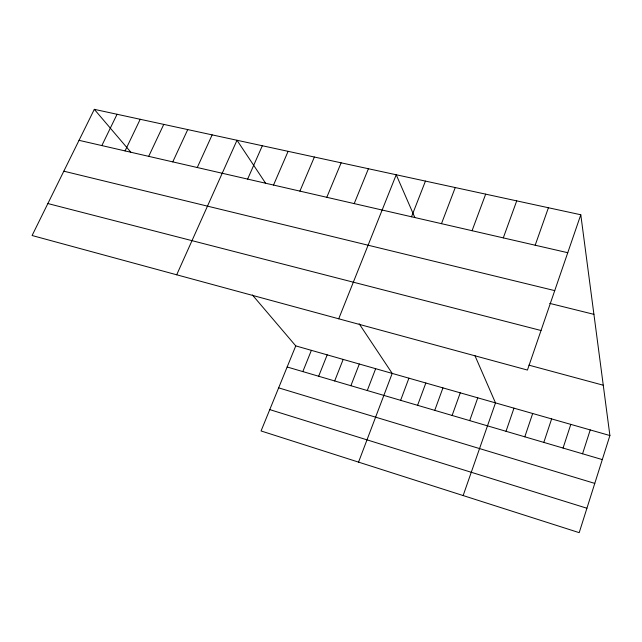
<?xml version="1.0" encoding="UTF-8"?>
<svg xmlns="http://www.w3.org/2000/svg" width="642" height="642" viewBox="0 0 642 642"><rect width="100%" height="100%" fill="white"/><g stroke="black" fill="none" stroke-linecap="round" stroke-linejoin="round"><path stroke-width="0.96" d="M580.793 214.757L527.435 370.057L32.1 235.518L94.318 109.341L580.793 214.757L609.9 435.541L579.204 532.659L261.061 430.959L295.761 345.886L252.394 294.959M582.559 453.782L590.231 429.931M563.058 448.052L570.81 424.386M543.814 442.402L551.63 418.913M524.803 436.817L532.683 413.504M506.024 431.296L513.977 408.16M463.147 495.56L495.496 402.887L474.968 355.708M535.179 245.22L548.42 207.743M469.695 420.622L477.768 397.831M452.12 415.462L460.258 392.832M503.296 237.885L516.722 200.874M434.754 410.358L442.94 387.888M417.589 405.311L425.831 383.009M472.063 230.711L485.673 194.141M400.624 400.327L408.914 378.178M358.549 462.128L392.198 373.403L359.159 323.769M441.479 223.673L455.25 187.552M367.28 390.529L375.666 368.693M350.885 385.714L359.327 364.022M411.514 216.787L425.445 181.092M334.683 380.955L343.165 359.416M318.665 376.244L327.187 354.849M338.719 318.801L396.226 174.76L414.788 217.413M302.823 371.59L311.386 350.339M354.199 203.61L368.42 168.734M326.794 197.303L341.143 162.827M299.91 191.123L314.379 157.025M273.524 185.056L288.106 151.335M247.627 179.102L262.321 145.742M176.694 274.792L237.01 140.261L265.523 183.098M197.263 167.522L212.149 134.876M172.762 161.888L187.737 129.588M148.703 156.351L163.766 124.388M125.07 150.918L140.205 119.284M101.845 145.582L117.061 114.268M79.038 140.333L567.753 252.707M63.823 171.189L554.728 290.617M549.753 303.393L593.922 314.347M47.869 203.546L541.021 330.502M528.92 365.154L603.263 385.216M295.761 345.886L609.9 435.541M287.151 366.983L602.3 459.584M278.644 387.856L594.773 483.394M269.768 409.612L586.916 508.239M94.318 109.341L130.751 152.114"/></g></svg>
